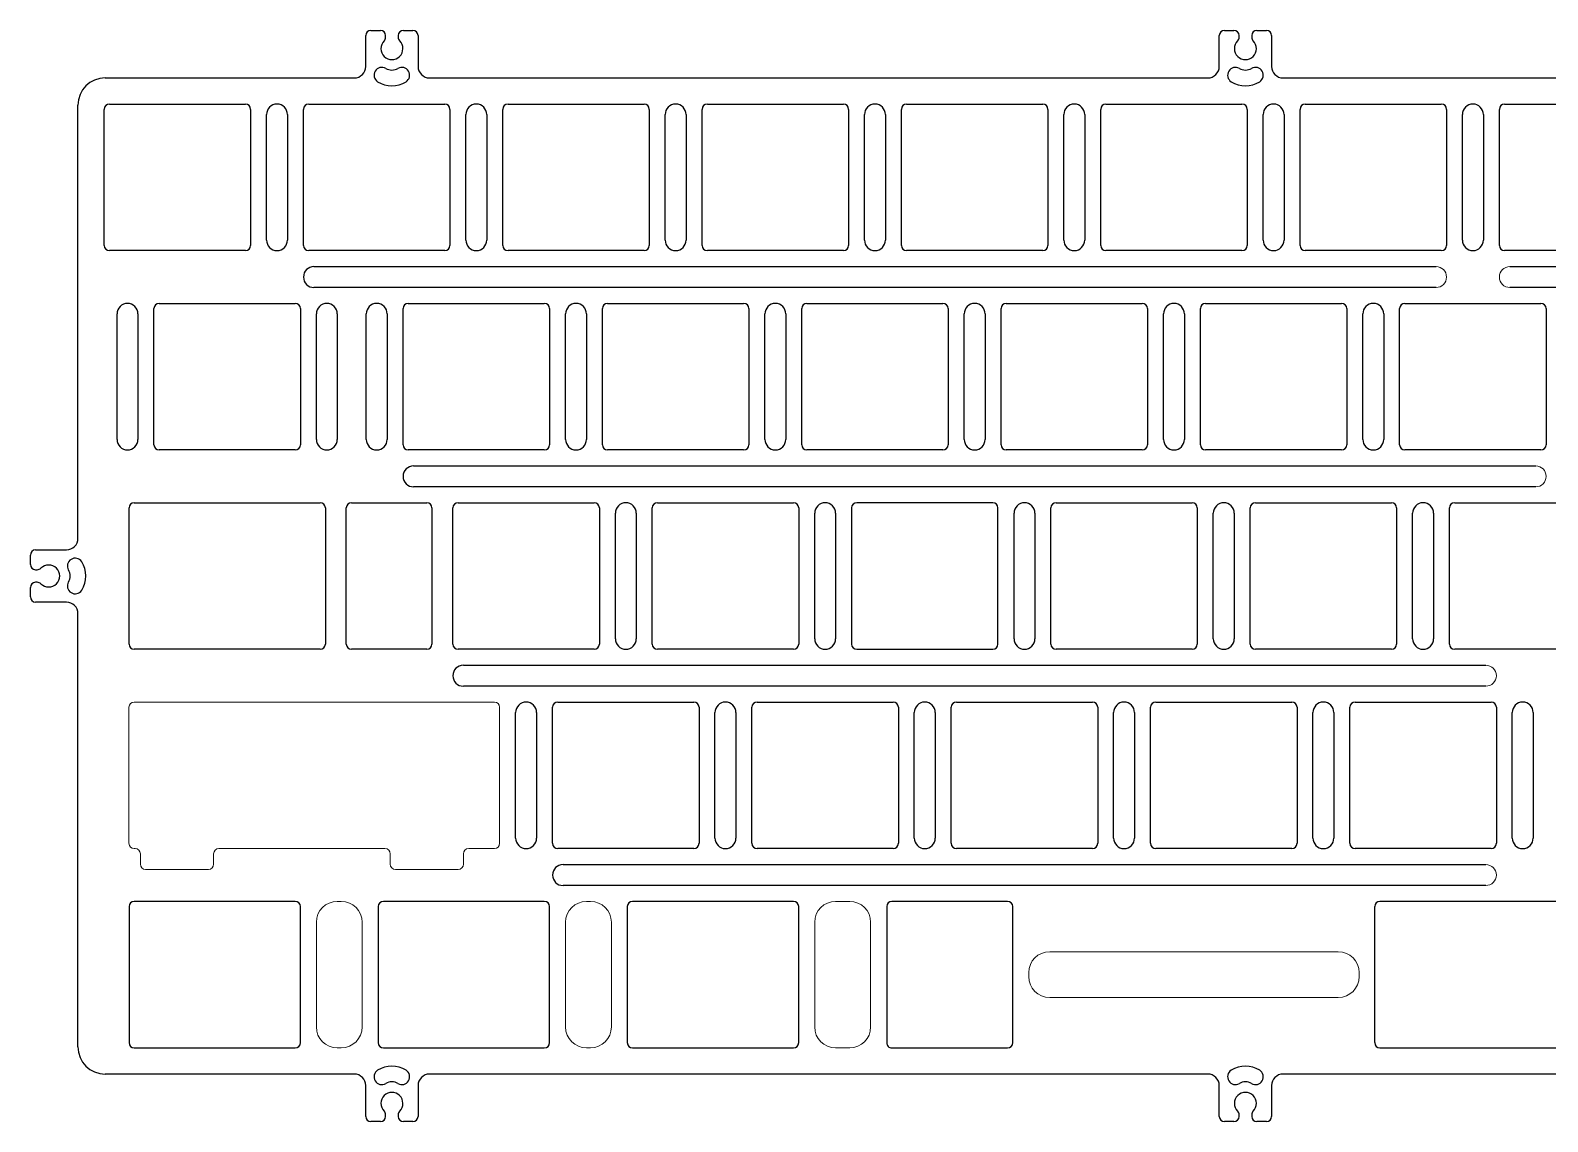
# Model space of a CAD drawing. Header units: millimetres. Extents: x 7867 to 8181, y -1375 to -1230.
# Drawn here: x 7866.9 to 8011.9, y -1334.2 to -1229.9 of the extents above; entities that cross this region are included whole.
import ezdxf

# ---------------------------------------------------------------- set-up
doc = ezdxf.new("R2010")
doc.units = ezdxf.units.MM
doc.layers.add('标注', color=3, linetype='Continuous', lineweight=9)

# ---------------------------------------------------------------- blocks, each defined once
blk = doc.blocks.new('zsjrkk')
at = {"color": 7}
for p, q in [((45276.96, -5379.82), (45311.39, -5379.82)), ((45276.46, -5380.32), (45276.46, -5393.32)), ((45311.89, -5380.32), (45311.89, -5393.32)), ((45276.96, -5393.82), (45277.05, -5393.82)), ((45277.55, -5394.32), (45277.55, -5395.32)), ((45284.55, -5394.32), (45284.55, -5395.32)), ((45285.05, -5393.82), (45300.93, -5393.82)), ((45301.43, -5394.32), (45301.43, -5395.32)), ((45308.43, -5394.32), (45308.43, -5395.32)), ((45308.93, -5393.82), (45311.39, -5393.82)), ((45278.05, -5395.82), (45284.05, -5395.82)), ((45301.93, -5395.82), (45307.93, -5395.82))]:
    blk.add_line(p, q, dxfattribs=at)
for centre, start, end in [((45276.96, -5380.32), 90, 180), ((45311.39, -5380.32), 0, 90), ((45276.96, -5393.32), 180, 270), ((45277.05, -5394.32), 0, 90), ((45285.05, -5394.32), 90, 180), ((45300.93, -5394.32), 0, 90), ((45308.93, -5394.32), 90, 180), ((45311.39, -5393.32), 270, 0), ((45278.05, -5395.32), 180, 270), ((45284.05, -5395.32), 270, 0), ((45301.93, -5395.32), 180, 270), ((45307.93, -5395.32), 270, 0)]:
    blk.add_arc(centre, 0.5, start, end, dxfattribs=at)

msp = doc.modelspace()

# ---------------------------------------------------------------- linework, layer by layer
at = {"color": 7, "linetype": 'Continuous'}
for p, q in [((7898.94, -1233.34), (7898.94, -1230.39)), ((7899.44, -1229.89), (7900.34, -1229.89)), ((7900.84, -1230.55), (7900.84, -1230.39)), ((7902.04, -1230.39), (7902.04, -1230.55)), ((7902.54, -1229.89), (7903.44, -1229.89)), ((7903.94, -1230.39), (7903.94, -1233.34)), ((7980.52, -1233.34), (7980.52, -1230.39)), ((7981.02, -1229.89), (7981.92, -1229.89)), ((7982.42, -1230.55), (7982.42, -1230.39)), ((7983.62, -1230.39), (7983.62, -1230.55)), ((7984.12, -1229.89), (7985.02, -1229.89)), ((7985.52, -1230.39), (7985.52, -1233.34)), ((7874.04, -1234.44), (7897.84, -1234.44)), ((7905.04, -1234.44), (7979.42, -1234.44)), ((7986.62, -1234.44), (8061, -1234.44)), ((7874.44, -1236.94), (7887.44, -1236.94)), ((7893.49, -1236.94), (7906.49, -1236.94)), ((7912.54, -1236.94), (7925.54, -1236.94)), ((7931.59, -1236.94), (7944.59, -1236.94)), ((7950.64, -1236.94), (7963.64, -1236.94)), ((7969.69, -1236.94), (7982.69, -1236.94)), ((7988.74, -1236.94), (8001.74, -1236.94)), ((8007.79, -1236.94), (8020.79, -1236.94)), ((7871.44, -1278.44), (7871.44, -1237.04)), ((7873.94, -1250.44), (7873.94, -1237.44)), ((7887.94, -1237.44), (7887.94, -1250.44)), ((7892.99, -1250.44), (7892.99, -1237.44)), ((7906.99, -1237.44), (7906.99, -1250.44)), ((7912.04, -1250.44), (7912.04, -1237.44)), ((7926.04, -1237.44), (7926.04, -1250.44)), ((7931.09, -1250.44), (7931.09, -1237.44)), ((7945.09, -1237.44), (7945.09, -1250.44)), ((7950.14, -1250.44), (7950.14, -1237.44)), ((7964.14, -1237.44), (7964.14, -1250.44)), ((7969.19, -1250.44), (7969.19, -1237.44)), ((7983.19, -1237.44), (7983.19, -1250.44)), ((7988.24, -1250.44), (7988.24, -1237.44)), ((8002.24, -1237.44), (8002.24, -1250.44)), ((8007.29, -1250.44), (8007.29, -1237.44)), ((7887.44, -1250.94), (7874.44, -1250.94)), ((7906.49, -1250.94), (7893.49, -1250.94)), ((7925.54, -1250.94), (7912.54, -1250.94)), ((7944.59, -1250.94), (7931.59, -1250.94)), ((7963.64, -1250.94), (7950.64, -1250.94)), ((7982.69, -1250.94), (7969.69, -1250.94)), ((8001.74, -1250.94), (7988.74, -1250.94)), ((8020.79, -1250.94), (8007.79, -1250.94)), ((7878.7, -1269.49), (7878.7, -1256.49)), ((7879.2, -1255.99), (7892.2, -1255.99)), ((7892.7, -1256.49), (7892.7, -1269.49)), ((7902.51, -1269.49), (7902.51, -1256.49)), ((7903.01, -1255.99), (7916.01, -1255.99)), ((7916.51, -1256.49), (7916.51, -1269.49)), ((7921.56, -1269.49), (7921.56, -1256.49)), ((7922.06, -1255.99), (7935.06, -1255.99)), ((7935.56, -1256.49), (7935.56, -1269.49)), ((7940.61, -1269.49), (7940.61, -1256.49)), ((7941.11, -1255.99), (7954.11, -1255.99)), ((7954.61, -1256.49), (7954.61, -1269.49)), ((7959.66, -1269.49), (7959.66, -1256.49)), ((7960.16, -1255.99), (7973.16, -1255.99)), ((7973.66, -1256.49), (7973.66, -1269.49)), ((7978.71, -1269.49), (7978.71, -1256.49)), ((7979.21, -1255.99), (7992.21, -1255.99)), ((7992.71, -1256.49), (7992.71, -1269.49)), ((7997.76, -1269.49), (7997.76, -1256.49)), ((7998.26, -1255.99), (8011.26, -1255.99)), ((8011.76, -1256.49), (8011.76, -1269.49)), ((7892.2, -1269.99), (7879.2, -1269.99)), ((7916.01, -1269.99), (7903.01, -1269.99)), ((7935.06, -1269.99), (7922.06, -1269.99)), ((7954.11, -1269.99), (7941.11, -1269.99)), ((7973.16, -1269.99), (7960.16, -1269.99)), ((7992.21, -1269.99), (7979.21, -1269.99)), ((8011.26, -1269.99), (7998.26, -1269.99)), ((7876.32, -1288.54), (7876.32, -1275.54)), ((7876.82, -1275.04), (7894.58, -1275.04)), ((7895.08, -1275.54), (7895.08, -1288.54)), ((7897.08, -1288.54), (7897.08, -1275.54)), ((7897.58, -1275.04), (7904.77, -1275.04)), ((7905.27, -1275.54), (7905.27, -1288.54)), ((7907.27, -1288.54), (7907.27, -1275.54)), ((7907.77, -1275.04), (7920.77, -1275.04)), ((7921.27, -1275.54), (7921.27, -1288.54)), ((7926.32, -1288.54), (7926.32, -1275.54)), ((7926.82, -1275.04), (7939.82, -1275.04)), ((7940.32, -1275.54), (7940.32, -1288.54)), ((7945.37, -1275.54), (7945.37, -1288.54)), ((7958.87, -1275.04), (7945.87, -1275.04)), ((7959.37, -1288.54), (7959.37, -1275.54)), ((7964.42, -1288.54), (7964.42, -1275.54)), ((7964.92, -1275.04), (7977.92, -1275.04)), ((7978.42, -1275.54), (7978.42, -1288.54)), ((7983.47, -1288.54), (7983.47, -1275.54)), ((7983.97, -1275.04), (7996.97, -1275.04)), ((7997.47, -1275.54), (7997.47, -1288.54)), ((8002.52, -1288.54), (8002.52, -1275.54)), ((8003.02, -1275.04), (8016.02, -1275.04)), ((7866.89, -1280.94), (7866.89, -1280.04)), ((7867.39, -1279.54), (7870.34, -1279.54)), ((7867.39, -1281.44), (7867.54, -1281.44)), ((7866.89, -1284.04), (7866.89, -1283.14)), ((7867.54, -1282.64), (7867.39, -1282.64)), ((7870.34, -1284.54), (7867.39, -1284.54)), ((7871.44, -1327.04), (7871.44, -1285.64)), ((7894.58, -1289.04), (7876.82, -1289.04)), ((7904.77, -1289.04), (7897.58, -1289.04)), ((7920.77, -1289.04), (7907.77, -1289.04)), ((7939.82, -1289.04), (7926.82, -1289.04)), ((7945.87, -1289.04), (7958.87, -1289.04)), ((7977.92, -1289.04), (7964.92, -1289.04)), ((7996.97, -1289.04), (7983.97, -1289.04)), ((8016.02, -1289.04), (8003.02, -1289.04)), ((7916.8, -1307.59), (7916.8, -1294.59)), ((7917.3, -1294.09), (7930.3, -1294.09)), ((7930.8, -1294.59), (7930.8, -1307.59)), ((7935.85, -1307.59), (7935.85, -1294.59)), ((7936.35, -1294.09), (7949.35, -1294.09)), ((7949.85, -1294.59), (7949.85, -1307.59)), ((7954.9, -1307.59), (7954.9, -1294.59)), ((7955.4, -1294.09), (7968.4, -1294.09)), ((7968.9, -1294.59), (7968.9, -1307.59)), ((7973.95, -1307.59), (7973.95, -1294.59)), ((7974.45, -1294.09), (7987.45, -1294.09)), ((7987.95, -1294.59), (7987.95, -1307.59)), ((7993, -1307.59), (7993, -1294.59)), ((7993.5, -1294.09), (8006.5, -1294.09)), ((8007, -1294.59), (8007, -1307.59)), ((7930.3, -1308.09), (7917.3, -1308.09)), ((7949.35, -1308.09), (7936.35, -1308.09)), ((7968.4, -1308.09), (7955.4, -1308.09)), ((7987.45, -1308.09), (7974.45, -1308.09)), ((8006.5, -1308.09), (7993.5, -1308.09)), ((7876.32, -1313.64), (7876.32, -1326.64)), ((7892.2, -1313.14), (7876.82, -1313.14)), ((7892.7, -1326.64), (7892.7, -1313.64)), ((7900.13, -1313.64), (7900.13, -1326.64)), ((7916.01, -1313.14), (7900.63, -1313.14)), ((7916.51, -1326.64), (7916.51, -1313.64)), ((7923.94, -1313.64), (7923.94, -1326.64)), ((7939.82, -1313.14), (7924.44, -1313.14)), ((7940.32, -1326.64), (7940.32, -1313.64)), ((7948.73, -1313.64), (7948.73, -1326.64)), ((7960.29, -1313.14), (7949.23, -1313.14)), ((7960.78, -1326.64), (7960.79, -1313.64)), ((8020.79, -1313.14), (7995.88, -1313.14)), ((7876.82, -1327.14), (7892.2, -1327.14)), ((7900.63, -1327.14), (7916.01, -1327.14)), ((7924.44, -1327.14), (7939.82, -1327.14)), ((7949.23, -1327.14), (7960.28, -1327.14)), ((7995.88, -1327.14), (8020.79, -1327.14)), ((7897.84, -1329.64), (7874.04, -1329.64)), ((7979.42, -1329.64), (7905.04, -1329.64)), ((8061, -1329.64), (7986.62, -1329.64)), ((7898.94, -1333.69), (7898.94, -1330.74)), ((7903.94, -1330.74), (7903.94, -1333.69)), ((7980.52, -1333.69), (7980.52, -1330.74)), ((7985.52, -1330.74), (7985.52, -1333.69)), ((7900.84, -1333.69), (7900.84, -1333.53)), ((7902.04, -1333.53), (7902.04, -1333.69)), ((7982.42, -1333.69), (7982.42, -1333.53)), ((7983.62, -1333.53), (7983.62, -1333.69)), ((7900.34, -1334.19), (7899.44, -1334.19)), ((7903.44, -1334.19), (7902.54, -1334.19)), ((7981.92, -1334.19), (7981.02, -1334.19)), ((7985.02, -1334.19), (7984.12, -1334.19))]:
    msp.add_line(p, q, dxfattribs=at)
at = {"color": 2, "linetype": 'Continuous'}
for p, q in [((7889.46, -1249.94), (7889.46, -1237.94)), ((7891.46, -1237.94), (7891.46, -1249.94)), ((7908.51, -1249.94), (7908.51, -1237.94)), ((7910.51, -1237.94), (7910.51, -1249.94)), ((7927.56, -1249.94), (7927.56, -1237.94)), ((7929.56, -1237.94), (7929.56, -1249.94)), ((7946.61, -1249.94), (7946.61, -1237.94)), ((7948.61, -1237.94), (7948.61, -1249.94)), ((7965.66, -1249.94), (7965.66, -1237.94)), ((7967.66, -1237.94), (7967.66, -1249.94)), ((7984.71, -1249.94), (7984.71, -1237.94)), ((7986.71, -1237.94), (7986.71, -1249.94)), ((8003.76, -1249.94), (8003.76, -1237.94)), ((8005.76, -1237.94), (8005.76, -1249.94)), ((7893.99, -1252.47), (8001.24, -1252.47)), ((8008.29, -1252.47), (8115.54, -1252.47)), ((8001.24, -1254.47), (7893.99, -1254.47)), ((8115.54, -1254.47), (8008.29, -1254.47)), ((7875.17, -1268.99), (7875.17, -1256.99)), ((7877.17, -1256.99), (7877.17, -1268.99)), ((7894.22, -1268.99), (7894.22, -1256.99)), ((7896.22, -1256.99), (7896.22, -1268.99)), ((7898.99, -1268.99), (7898.99, -1256.99)), ((7900.99, -1256.99), (7900.99, -1268.99)), ((7918.04, -1268.99), (7918.04, -1256.99)), ((7920.04, -1256.99), (7920.04, -1268.99)), ((7937.09, -1268.99), (7937.09, -1256.99)), ((7939.09, -1256.99), (7939.09, -1268.99)), ((7956.14, -1268.99), (7956.14, -1256.99)), ((7958.14, -1256.99), (7958.14, -1268.99)), ((7975.19, -1268.99), (7975.19, -1256.99)), ((7977.19, -1256.99), (7977.19, -1268.99)), ((7994.24, -1268.99), (7994.24, -1256.99)), ((7996.24, -1256.99), (7996.24, -1268.99)), ((7903.51, -1271.52), (8010.76, -1271.52)), ((8010.76, -1273.52), (7903.51, -1273.52)), ((7922.8, -1288.04), (7922.8, -1276.04)), ((7924.8, -1276.04), (7924.8, -1288.04)), ((7941.85, -1288.04), (7941.85, -1276.04)), ((7943.85, -1276.04), (7943.85, -1288.04)), ((7960.9, -1288.04), (7960.9, -1276.04)), ((7962.9, -1276.04), (7962.9, -1288.04)), ((7979.95, -1288.04), (7979.95, -1276.04)), ((7981.95, -1276.04), (7981.95, -1288.04)), ((7999, -1288.04), (7999, -1276.04)), ((8001, -1276.04), (8001, -1288.04)), ((7908.27, -1290.57), (8006, -1290.57)), ((8006, -1292.57), (7908.27, -1292.57)), ((7913.27, -1307.09), (7913.27, -1295.09)), ((7915.27, -1295.09), (7915.27, -1307.09)), ((7932.32, -1307.09), (7932.32, -1295.09)), ((7934.32, -1295.09), (7934.32, -1307.09)), ((7951.37, -1307.09), (7951.37, -1295.09)), ((7953.37, -1295.09), (7953.37, -1307.09)), ((7970.42, -1307.09), (7970.42, -1295.09)), ((7972.42, -1295.09), (7972.42, -1307.09)), ((7989.47, -1307.09), (7989.47, -1295.09)), ((7991.47, -1295.09), (7991.47, -1307.09)), ((8008.52, -1307.09), (8008.52, -1295.09)), ((8010.52, -1295.09), (8010.52, -1307.09)), ((7917.8, -1309.62), (8006, -1309.62)), ((8006, -1311.62), (7917.8, -1311.62))]:
    msp.add_line(p, q, dxfattribs=at)
at = {"color": 7}
msp.add_line((7995.38, -1326.64), (7995.38, -1313.64), dxfattribs=at)
at = {"color": 7, "linetype": 'Continuous'}
for centre, radius, start, end in [((7899.44, -1230.39), 0.5, 90, 180), ((7900.34, -1230.39), 0.5, 360, 90), ((7901.44, -1231.64), 1.05, 135.2111, 44.7937), ((7900.34, -1230.55), 0.5, 315.2111, 0), ((7902.54, -1230.39), 0.5, 90, 180), ((7902.54, -1230.55), 0.5, 180, 224.7937), ((7903.44, -1230.39), 0.5, 0, 90), ((7981.02, -1230.39), 0.5, 90, 180), ((7981.92, -1230.39), 0.5, 360, 90), ((7983.02, -1231.64), 1.05, 135.2111, 44.7937), ((7981.92, -1230.55), 0.5, 315.2111, 0), ((7984.12, -1230.39), 0.5, 90, 180), ((7984.12, -1230.55), 0.5, 180, 224.7937), ((7985.02, -1230.39), 0.5, 0, 90), ((7897.84, -1233.34), 1.1, 270, 0), ((7905.04, -1233.34), 1.1, 180, 270), ((7979.42, -1233.34), 1.1, 270, 0), ((7986.62, -1233.34), 1.1, 180, 270), ((7874.04, -1237.04), 2.6, 90, 180), ((7874.44, -1237.44), 0.5, 90, 180), ((7887.44, -1237.44), 0.5, 0, 90), ((7893.49, -1237.44), 0.5, 90, 180), ((7906.49, -1237.44), 0.5, 0, 90), ((7912.54, -1237.44), 0.5, 90, 180), ((7925.54, -1237.44), 0.5, 0, 90), ((7931.59, -1237.44), 0.5, 90, 180), ((7944.59, -1237.44), 0.5, 0, 90), ((7950.64, -1237.44), 0.5, 90, 180), ((7963.64, -1237.44), 0.5, 0, 90), ((7969.69, -1237.44), 0.5, 90, 180), ((7982.69, -1237.44), 0.5, 0, 90), ((7988.74, -1237.44), 0.5, 90, 180), ((8001.74, -1237.44), 0.5, 0, 90), ((8007.79, -1237.44), 0.5, 90, 180), ((7874.44, -1250.44), 0.5, 180, 270), ((7887.44, -1250.44), 0.5, 270, 0), ((7893.49, -1250.44), 0.5, 180, 270), ((7906.49, -1250.44), 0.5, 270, 0), ((7912.54, -1250.44), 0.5, 180, 270), ((7925.54, -1250.44), 0.5, 270, 0), ((7931.59, -1250.44), 0.5, 180, 270), ((7944.59, -1250.44), 0.5, 270, 360), ((7950.64, -1250.44), 0.5, 180, 270), ((7963.64, -1250.44), 0.5, 270, 0), ((7969.69, -1250.44), 0.5, 180, 270), ((7982.69, -1250.44), 0.5, 270, 0), ((7988.74, -1250.44), 0.5, 180, 270), ((8001.74, -1250.44), 0.5, 270, 0), ((8007.79, -1250.44), 0.5, 180, 270), ((7879.2, -1256.49), 0.5, 90, 180), ((7892.2, -1256.49), 0.5, 0, 90), ((7903.01, -1256.49), 0.5, 90, 180), ((7916.01, -1256.49), 0.5, 0, 90), ((7922.06, -1256.49), 0.5, 90, 180), ((7935.06, -1256.49), 0.5, 0, 90), ((7941.11, -1256.49), 0.5, 90, 180), ((7954.11, -1256.49), 0.5, 0, 90), ((7960.16, -1256.49), 0.5, 90, 180), ((7973.16, -1256.49), 0.5, 0, 90), ((7979.21, -1256.49), 0.5, 90, 180), ((7992.21, -1256.49), 0.5, 0, 90), ((7998.26, -1256.49), 0.5, 90, 180), ((8011.26, -1256.49), 0.5, 0, 90), ((7879.2, -1269.49), 0.5, 180, 270), ((7892.2, -1269.49), 0.5, 270, 0), ((7903.01, -1269.49), 0.5, 180, 270), ((7916.01, -1269.49), 0.5, 270, 0), ((7922.06, -1269.49), 0.5, 180, 270), ((7935.06, -1269.49), 0.5, 270, 0), ((7941.11, -1269.49), 0.5, 180, 270), ((7954.11, -1269.49), 0.5, 270, 0), ((7960.16, -1269.49), 0.5, 180, 270), ((7973.16, -1269.49), 0.5, 270, 360), ((7979.21, -1269.49), 0.5, 180, 270), ((7992.21, -1269.49), 0.5, 270, 360), ((7998.26, -1269.49), 0.5, 180, 270), ((8011.26, -1269.49), 0.5, 270, 360), ((7876.82, -1275.54), 0.5, 90, 180), ((7894.58, -1275.54), 0.5, 0, 90), ((7897.58, -1275.54), 0.5, 90, 180), ((7904.77, -1275.54), 0.5, 0, 90), ((7907.77, -1275.54), 0.5, 90, 180), ((7920.77, -1275.54), 0.5, 0, 90), ((7926.82, -1275.54), 0.5, 90, 180), ((7939.82, -1275.54), 0.5, 0, 90), ((7945.87, -1275.54), 0.5, 90, 180), ((7958.87, -1275.54), 0.5, 0, 90), ((7964.92, -1275.54), 0.5, 90, 180), ((7977.92, -1275.54), 0.5, 0, 90), ((7983.97, -1275.54), 0.5, 90, 180), ((7996.97, -1275.54), 0.5, 0, 90), ((8003.02, -1275.54), 0.5, 90, 180), ((7870.34, -1278.44), 1.1, 270, 0), ((7867.39, -1280.04), 0.5, 90, 180), ((7867.39, -1280.94), 0.5, 180, 270), ((7867.54, -1280.94), 0.5, 270, 314.7937), ((7868.64, -1282.04), 1.05, 225.2111, 134.7937), ((7867.39, -1283.14), 0.5, 90, 180), ((7867.54, -1283.14), 0.5, 45.2111, 90), ((7867.39, -1284.04), 0.5, 180, 270), ((7870.34, -1285.64), 1.1, 0, 90), ((7876.82, -1288.54), 0.5, 180, 270), ((7894.58, -1288.54), 0.5, 270, 0), ((7897.58, -1288.54), 0.5, 180, 270), ((7904.77, -1288.54), 0.5, 270, 0), ((7907.77, -1288.54), 0.5, 180, 270), ((7920.77, -1288.54), 0.5, 270, 0), ((7926.82, -1288.54), 0.5, 180, 270), ((7939.82, -1288.54), 0.5, 270, 360), ((7945.87, -1288.54), 0.5, 180, 270), ((7958.87, -1288.54), 0.5, 270, 0), ((7964.92, -1288.54), 0.5, 180, 270), ((7977.92, -1288.54), 0.5, 270, 0), ((7983.97, -1288.54), 0.5, 180, 270), ((7996.97, -1288.54), 0.5, 270, 360), ((8003.02, -1288.54), 0.5, 180, 270), ((7917.3, -1294.59), 0.5, 90, 180), ((7930.3, -1294.59), 0.5, 0, 90), ((7936.35, -1294.59), 0.5, 90, 180), ((7949.35, -1294.59), 0.5, 0, 90), ((7955.4, -1294.59), 0.5, 90, 180), ((7968.4, -1294.59), 0.5, 0, 90), ((7974.45, -1294.59), 0.5, 90, 180), ((7987.45, -1294.59), 0.5, 0, 90), ((7993.5, -1294.59), 0.5, 90, 180), ((8006.5, -1294.59), 0.5, 0, 90), ((7917.3, -1307.59), 0.5, 180, 270), ((7930.3, -1307.59), 0.5, 270, 0), ((7936.35, -1307.59), 0.5, 180, 270), ((7949.35, -1307.59), 0.5, 270, 360), ((7955.4, -1307.59), 0.5, 180, 270), ((7968.4, -1307.59), 0.5, 270, 0), ((7974.45, -1307.59), 0.5, 180, 270), ((7987.45, -1307.59), 0.5, 270, 0), ((7993.5, -1307.59), 0.5, 180, 270), ((8006.5, -1307.59), 0.5, 270, 0), ((7876.82, -1313.64), 0.5, 90, 180), ((7892.2, -1313.64), 0.5, 0, 90), ((7900.63, -1313.64), 0.5, 90, 180), ((7916.01, -1313.64), 0.5, 0, 90), ((7924.44, -1313.64), 0.5, 90, 180), ((7939.82, -1313.64), 0.5, 0, 90), ((7949.23, -1313.64), 0.5, 90, 180), ((7960.29, -1313.64), 0.5, 0, 90), ((7876.82, -1326.64), 0.5, 180, 270), ((7892.2, -1326.64), 0.5, 270, 0), ((7900.63, -1326.64), 0.5, 180, 270), ((7916.01, -1326.64), 0.5, 270, 0), ((7924.44, -1326.64), 0.5, 180, 270), ((7939.82, -1326.64), 0.5, 270, 0), ((7949.23, -1326.64), 0.5, 179.9862, 270), ((7960.28, -1326.64), 0.5, 270, 0), ((7874.04, -1327.04), 2.6, 180, 270), ((7897.84, -1330.74), 1.1, 0, 90), ((7905.04, -1330.74), 1.1, 90, 180), ((7979.42, -1330.74), 1.1, 0, 90), ((7986.62, -1330.74), 1.1, 90, 180), ((7901.44, -1332.44), 1.05, 315.2111, 224.7937), ((7983.02, -1332.44), 1.05, 315.2111, 224.7937), ((7899.44, -1333.69), 0.5, 180, 270), ((7900.34, -1333.69), 0.5, 270, 0), ((7900.34, -1333.53), 0.5, 360, 44.7937), ((7902.54, -1333.53), 0.5, 135.2111, 180), ((7902.54, -1333.69), 0.5, 180, 270), ((7903.44, -1333.69), 0.5, 270, 0), ((7981.02, -1333.69), 0.5, 180, 270), ((7981.92, -1333.69), 0.5, 270, 0), ((7981.92, -1333.53), 0.5, 360, 44.7937), ((7984.12, -1333.53), 0.5, 135.2111, 180), ((7984.12, -1333.69), 0.5, 180, 270), ((7985.02, -1333.69), 0.5, 270, 0)]:
    msp.add_arc(centre, radius, start, end, dxfattribs=at)
at = {"color": 2, "linetype": 'Continuous'}
for centre, radius, start, end in [((7900.49, -1234.18), 0.75, 60.6014, 236.798), ((7901.44, -1232.59), 1.1, 238.0802, 301.9198), ((7902.39, -1234.18), 0.75, 303.202, 119.3986), ((7982.07, -1234.18), 0.75, 60.6014, 236.798), ((7983.02, -1232.59), 1.1, 238.0802, 301.9198), ((7983.97, -1234.18), 0.75, 303.202, 119.3986), ((7901.44, -1232.59), 2.6, 238.4376, 301.5624), ((7983.02, -1232.59), 2.6, 238.4376, 301.5624), ((7890.46, -1237.94), 1, 0, 180), ((7909.51, -1237.94), 1, 0, 180), ((7928.56, -1237.94), 1, 0, 180), ((7947.61, -1237.94), 1, 0, 180), ((7966.66, -1237.94), 1, 0, 180), ((7985.71, -1237.94), 1, 0, 180), ((8004.76, -1237.94), 1, 0, 180), ((7890.46, -1249.94), 1, 180, 0), ((7909.51, -1249.94), 1, 180, 0), ((7928.56, -1249.94), 1, 180, 0), ((7947.61, -1249.94), 1, 180, 0), ((7966.66, -1249.94), 1, 180, 0), ((7985.71, -1249.94), 1, 180, 0), ((8004.76, -1249.94), 1, 180, 0), ((7893.99, -1253.47), 1, 90, 270), ((7876.17, -1256.99), 1, 0, 180), ((7895.22, -1256.99), 1, 0, 180), ((7899.99, -1256.99), 1, 0, 180), ((7919.04, -1256.99), 1, 0, 180), ((7938.09, -1256.99), 1, 0, 180), ((7957.14, -1256.99), 1, 0, 180), ((7976.19, -1256.99), 1, 0, 180), ((7995.24, -1256.99), 1, 0, 180), ((7876.17, -1268.99), 1, 180, 0), ((7895.22, -1268.99), 1, 180, 0), ((7899.99, -1268.99), 1, 180, 0), ((7919.04, -1268.99), 1, 180, 0), ((7938.09, -1268.99), 1, 180, 0), ((7957.14, -1268.99), 1, 180, 0), ((7976.19, -1268.99), 1, 180, 0), ((7995.24, -1268.99), 1, 180, 0), ((7903.51, -1272.52), 1, 90, 270), ((7923.8, -1276.04), 1, 0, 180), ((7942.85, -1276.04), 1, 0, 180), ((7961.9, -1276.04), 1, 0, 180), ((7980.95, -1276.04), 1, 0, 180), ((8000, -1276.04), 1, 0, 180), ((7871.17, -1281.09), 0.75, 33.202, 209.3986), ((7869.59, -1282.04), 1.1, 328.0802, 31.9198), ((7869.59, -1282.04), 2.6, 328.4376, 31.5624), ((7871.17, -1282.99), 0.75, 150.6014, 326.798), ((7923.8, -1288.04), 1, 180, 0), ((7942.85, -1288.04), 1, 180, 0), ((7961.9, -1288.04), 1, 180, 0), ((7980.95, -1288.04), 1, 180, 0), ((8000, -1288.04), 1, 180, 0), ((7908.27, -1291.57), 1, 90, 270), ((7914.27, -1295.09), 1, 0, 180), ((7933.32, -1295.09), 1, 0, 180), ((7952.37, -1295.09), 1, 0, 180), ((7971.42, -1295.09), 1, 0, 180), ((7990.47, -1295.09), 1, 0, 180), ((8009.52, -1295.09), 1, 0, 180), ((7914.27, -1307.09), 1, 180, 0), ((7933.32, -1307.09), 1, 180, 0), ((7952.37, -1307.09), 1, 180, 0), ((7971.42, -1307.09), 1, 180, 0), ((7990.47, -1307.09), 1, 180, 0), ((8009.52, -1307.09), 1, 180, 0), ((7917.8, -1310.62), 1, 90, 270), ((7900.49, -1329.9), 0.75, 123.202, 299.3986), ((7901.44, -1331.49), 2.6, 58.4376, 121.5624), ((7902.39, -1329.9), 0.75, 240.6014, 56.798), ((7982.07, -1329.9), 0.75, 123.202, 299.3986), ((7983.02, -1331.49), 2.6, 58.4376, 121.5624), ((7983.97, -1329.9), 0.75, 240.6014, 56.798), ((7901.44, -1331.49), 1.1, 58.0802, 121.9198), ((7983.02, -1331.49), 1.1, 58.0802, 121.9198)]:
    msp.add_arc(centre, radius, start, end, dxfattribs=at)
at = {"color": 7}
for centre, start, end in [((7995.88, -1313.64), 90, 180), ((7995.88, -1326.64), 180, 270)]:
    msp.add_arc(centre, 0.5, start, end, dxfattribs=at)
at = {"layer": '标注', "color": 2, "lineweight": 0}
for p, q in [((7896.22, -1313.14), (7896.6, -1313.14)), ((7920.04, -1313.14), (7920.42, -1313.14)), ((7943.85, -1313.14), (7945.2, -1313.14)), ((7894.22, -1325.14), (7894.22, -1315.14)), ((7898.6, -1315.14), (7898.6, -1325.14)), ((7918.04, -1325.14), (7918.04, -1315.14)), ((7922.42, -1315.14), (7922.42, -1325.14)), ((7941.85, -1325.14), (7941.85, -1315.14)), ((7947.2, -1315.14), (7947.2, -1325.14)), ((7964.31, -1317.95), (7991.89, -1317.95)), ((7962.31, -1320.33), (7962.31, -1319.95)), ((7993.89, -1320.33), (7993.89, -1319.95)), ((7991.89, -1322.33), (7964.31, -1322.33)), ((7896.22, -1327.14), (7896.6, -1327.14)), ((7920.04, -1327.14), (7920.42, -1327.14)), ((7945.2, -1327.14), (7943.85, -1327.14))]:
    msp.add_line(p, q, dxfattribs=at)
for centre, radius, start, end in [((8001.24, -1253.47), 1, 270, 90), ((8008.29, -1253.47), 1, 90, 270), ((8010.76, -1272.52), 1, 270, 90), ((8006, -1291.57), 1, 270, 90), ((8006, -1310.62), 1, 270, 90), ((7896.22, -1315.14), 2, 90, 180), ((7896.6, -1315.14), 2, 0, 90), ((7920.04, -1315.14), 2, 90, 180), ((7920.42, -1315.14), 2, 0, 90), ((7943.85, -1315.14), 2, 90, 180), ((7945.2, -1315.14), 2, 0, 90), ((7964.31, -1319.95), 2, 90, 180), ((7991.89, -1319.95), 2, 0, 90), ((7964.31, -1320.33), 2, 180, 270), ((7991.89, -1320.33), 2, 270, 0), ((7896.22, -1325.14), 2, 180, 270), ((7896.6, -1325.14), 2, 270, 0), ((7920.04, -1325.14), 2, 180, 270), ((7920.42, -1325.14), 2, 270, 0), ((7943.85, -1325.14), 2, 180, 270), ((7945.2, -1325.14), 2, 270, 0)]:
    msp.add_arc(centre, radius, start, end, dxfattribs=at)

# ---------------------------------------------------------------- block references
msp.add_blockref('zsjrkk', (-37400.15, 4085.73), dxfattribs=at)

doc.saveas('drawing.dxf')
